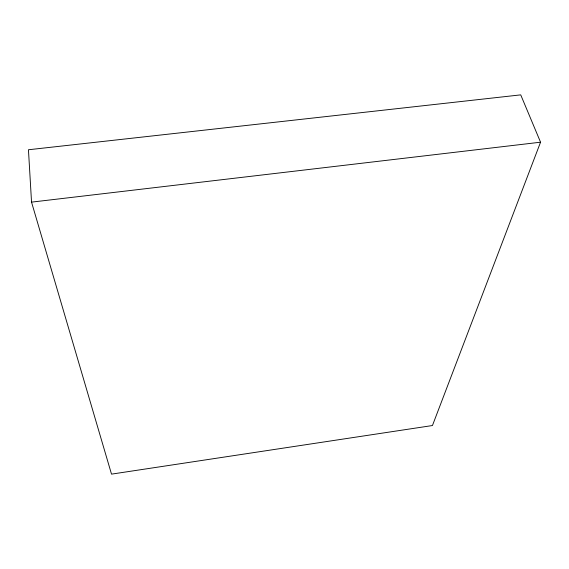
<?xml version="1.0" encoding="UTF-8"?>
<svg xmlns="http://www.w3.org/2000/svg" width="569" height="569" viewBox="0 0 569 569"><rect width="100%" height="100%" fill="white"/><g stroke="black" fill="none" stroke-linecap="round" stroke-linejoin="round"><path stroke-width="0.85" d="M540.55 142.2L432.447 425.534L111.517 474.133L31.537 202.13L28.45 149.754L520.727 94.867L540.55 142.2L31.537 202.13"/></g></svg>
